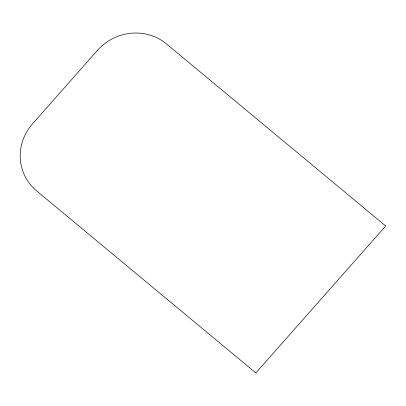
<?xml version="1.0" encoding="UTF-8"?>
<svg xmlns="http://www.w3.org/2000/svg" width="406" height="406" viewBox="0 0 406 406"><rect width="100%" height="100%" fill="white"/><g stroke="black" fill="none" stroke-linecap="round" stroke-linejoin="round"><path stroke-width="0.61" d="M97.476 50.334L32.551 123.81A49.319 47.187 -27.4 0 0 36.626 190.891L255.851 372.941L385.7 225.99L166.475 43.939A49.319 47.187 -27.4 0 0 97.476 50.334"/></g></svg>
